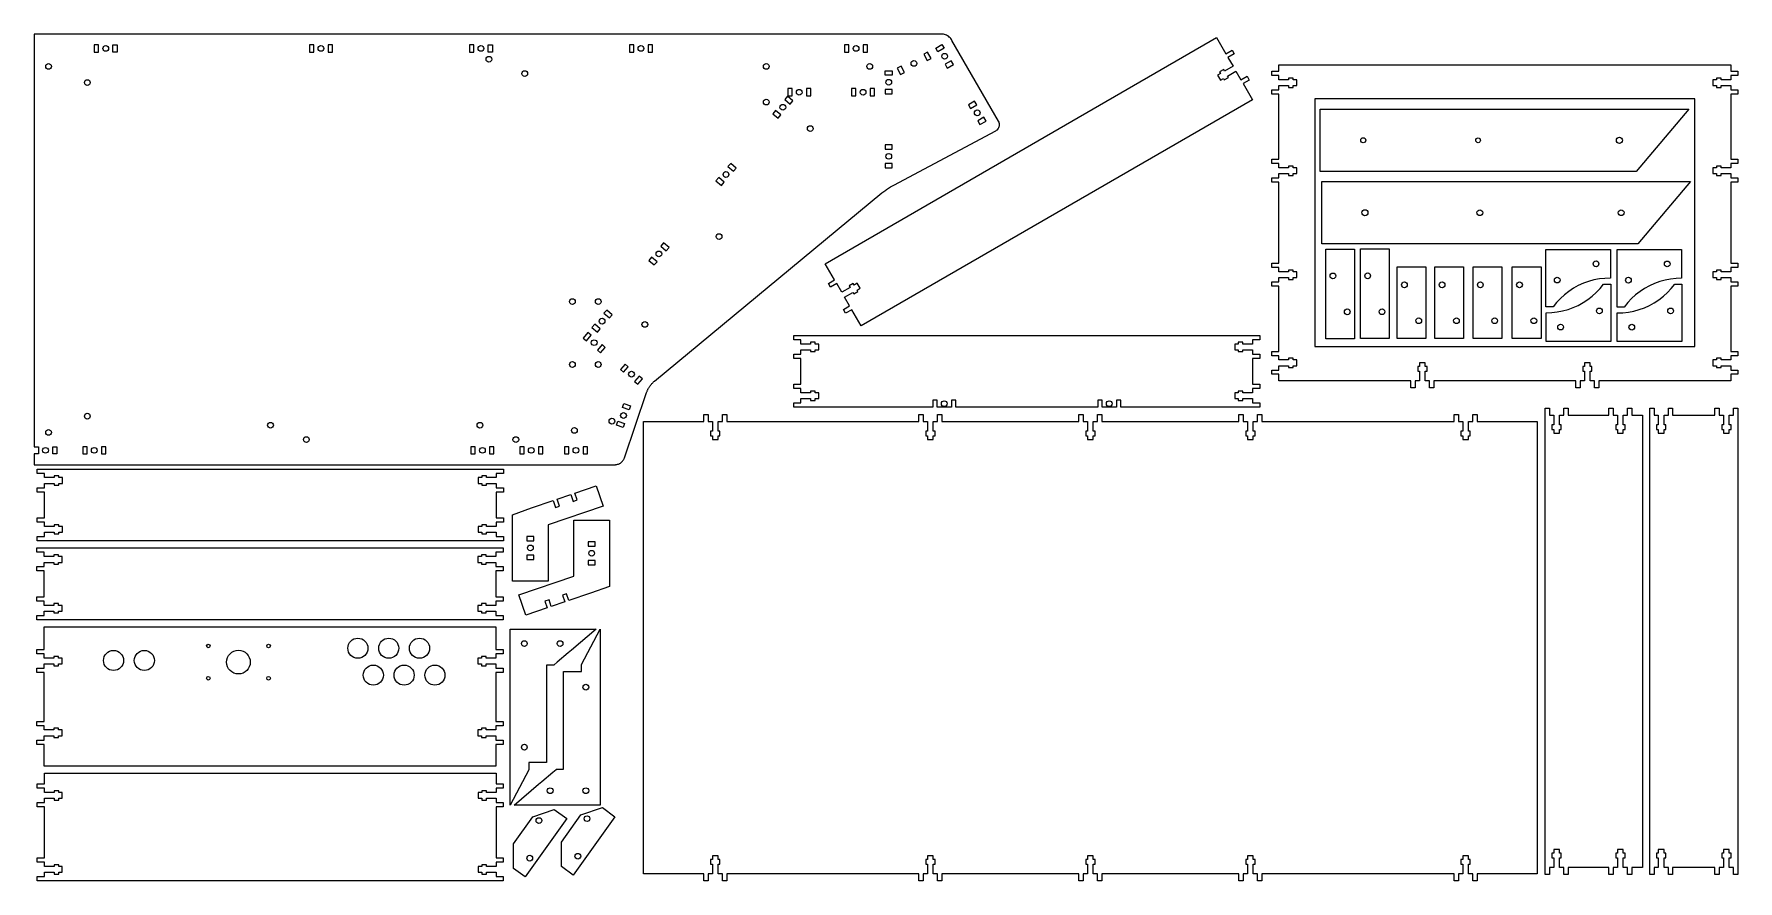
# Model space of a CAD drawing. Header units: millimetres. Extents: x 14 to 2390, y 10 to 1190.
import ezdxf

# ---------------------------------------------------------------- set-up
doc = ezdxf.new("R2010")
doc.units = ezdxf.units.MM
for name, color, linetype in [('Back', 70, 'Continuous'), ('Controller', 70, 'Continuous'), ('Screen_Mount', 70, 'Continuous'), ('Side_Panel', 70, 'Continuous'), ('Side_Panel_Mounts', 70, 'Continuous'), ('Single_panels', 70, 'Continuous')]:
    doc.layers.add(name, color=color, linetype=linetype)

msp = doc.modelspace()

# ---------------------------------------------------------------- linework, layer by layer
at = {"layer": 'Back'}
msp.add_lwpolyline([(960, 20), (954, 20), (954, 10), (948, 10), (948, 20), (864, 20), (864, 650), (948, 650), (948, 660), (954, 660), (954, 650), (960, 650), (960, 636.5), (957.5, 636.5), (957.5, 630), (960, 630), (960, 625), (968, 625), (968, 630), (970.5, 630), (970.5, 636.5), (968, 636.5), (968, 650), (974, 650), (974, 660), (980, 660), (980, 650), (1248, 650), (1248, 660), (1254, 660), (1254, 650), (1260, 650), (1260, 636.5), (1257.5, 636.5), (1257.5, 630), (1260, 630), (1260, 625), (1268, 625), (1268, 630), (1270.5, 630), (1270.5, 636.5), (1268, 636.5), (1268, 650), (1274, 650), (1274, 660), (1280, 660), (1280, 650), (1471.1, 650), (1471.1, 660), (1477.1, 660), (1477.1, 650), (1483.1, 650), (1483.1, 636.5), (1480.6, 636.5), (1480.6, 630), (1483.1, 630), (1483.1, 625), (1491.1, 625), (1491.1, 630), (1493.6, 630), (1493.6, 636.5), (1491.1, 636.5), (1491.1, 650), (1497.1, 650), (1497.1, 660), (1503.1, 660), (1503.1, 650), (1694.2, 650), (1694.2, 660), (1700.2, 660), (1700.2, 650), (1706.2, 650), (1706.2, 636.5), (1703.7, 636.5), (1703.7, 630), (1706.2, 630), (1706.2, 625), (1714.2, 625), (1714.2, 630), (1716.7, 630), (1716.7, 636.5), (1714.2, 636.5), (1714.2, 650), (1720.2, 650), (1720.2, 660), (1726.2, 660), (1726.2, 650), (1994.2, 650), (1994.2, 660), (2000.2, 660), (2000.2, 650), (2006.2, 650), (2006.2, 636.5), (2003.7, 636.5), (2003.7, 630), (2006.2, 630), (2006.2, 625), (2014.2, 625), (2014.2, 630), (2016.7, 630), (2016.7, 636.5), (2014.2, 636.5), (2014.2, 650), (2020.2, 650), (2020.2, 660), (2026.2, 660), (2026.2, 650), (2110.2, 650), (2110.2, 20), (2026.2, 20), (2026.2, 10), (2020.2, 10), (2020.2, 20), (2014.2, 20), (2014.2, 33.5), (2016.7, 33.5), (2016.7, 40), (2014.2, 40), (2014.2, 45), (2006.2, 45), (2006.2, 40), (2003.7, 40), (2003.7, 33.5), (2006.2, 33.5), (2006.2, 20), (2000.2, 20), (2000.2, 10), (1994.2, 10), (1994.2, 20), (1726.2, 20), (1726.2, 10), (1720.2, 10), (1720.2, 20), (1714.2, 20), (1714.2, 33.5), (1716.7, 33.5), (1716.7, 40), (1714.2, 40), (1714.2, 45), (1706.2, 45), (1706.2, 40), (1703.7, 40), (1703.7, 33.5), (1706.2, 33.5), (1706.2, 20), (1700.2, 20), (1700.2, 10), (1694.2, 10), (1694.2, 20), (1503.1, 20), (1503.1, 10), (1497.1, 10), (1497.1, 20), (1491.1, 20), (1491.1, 33.5), (1493.6, 33.5), (1493.6, 40), (1491.1, 40), (1491.1, 45), (1483.1, 45), (1483.1, 40), (1480.6, 40), (1480.6, 33.5), (1483.1, 33.5), (1483.1, 20), (1477.1, 20), (1477.1, 10), (1471.1, 10), (1471.1, 20), (1280, 20), (1280, 10), (1274, 10), (1274, 20), (1268, 20), (1268, 33.5), (1270.5, 33.5), (1270.5, 40), (1268, 40), (1268, 45), (1260, 45), (1260, 40), (1257.5, 40), (1257.5, 33.5), (1260, 33.5), (1260, 20), (1254, 20), (1254, 10), (1248, 10), (1248, 20), (980, 20), (980, 10), (974, 10), (974, 20), (968, 20), (968, 33.5), (970.5, 33.5), (970.5, 40), (968, 40), (968, 45), (960, 45), (960, 40), (957.5, 40), (957.5, 33.5), (960, 33.5)], close=True, dxfattribs=at)
at = {"layer": 'Controller'}
msp.add_lwpolyline([(658, 266.3), (658, 232.3), (668, 232.3), (668, 226.3), (658, 226.3), (658, 220.3), (644.5, 220.3), (644.5, 222.8), (638, 222.8), (638, 220.3), (633, 220.3), (633, 212.3), (638, 212.3), (638, 209.8), (644.5, 209.8), (644.5, 212.3), (658, 212.3), (658, 206.3), (668, 206.3), (668, 200.3), (658, 200.3), (658, 170), (28, 170), (28, 200.3), (18, 200.3), (18, 206.3), (28, 206.3), (28, 212.3), (41.5, 212.3), (41.5, 209.8), (48, 209.8), (48, 212.3), (53, 212.3), (53, 220.3), (48, 220.3), (48, 222.8), (41.5, 222.8), (41.5, 220.3), (28, 220.3), (28, 226.3), (18, 226.3), (18, 232.3), (28, 232.3), (28, 266.3), (28, 300.3), (18, 300.3), (18, 306.3), (28, 306.3), (28, 312.3), (41.5, 312.3), (41.5, 309.8), (48, 309.8), (48, 312.3), (53, 312.3), (53, 320.3), (48, 320.3), (48, 322.8), (41.5, 322.8), (41.5, 320.3), (28, 320.3), (28, 326.3), (18, 326.3), (18, 332.3), (28, 332.3), (28, 363.9), (658, 363.9), (658, 332.3), (668, 332.3), (668, 326.3), (658, 326.3), (658, 320.3), (644.5, 320.3), (644.5, 322.8), (638, 322.8), (638, 320.3), (633, 320.3), (633, 312.3), (638, 312.3), (638, 309.8), (644.5, 309.8), (644.5, 312.3), (658, 312.3), (658, 306.3), (668, 306.3), (668, 300.3), (658, 300.3)], close=True, dxfattribs=at)
for centre, radius in [((257, 337.4), 2.5), ((341, 337.4), 2.5), ((465.6, 334.2), 14), ((508.6, 334.2), 14), ((551.5, 334.2), 14), ((124.8, 317.2), 14), ((167.8, 317.2), 14), ((299, 314.9), 16.5), ((487.1, 296.7), 14), ((530, 296.7), 14), ((573, 296.7), 14), ((257, 292.4), 2.5), ((341, 292.4), 2.5)]:
    msp.add_circle(centre, radius, dxfattribs=at)
at = {"layer": 'Screen_Mount'}
msp.add_lwpolyline([(1800, 754.6), (2330, 754.6), (2330, 1099.6), (1800, 1099.6)], close=True, dxfattribs=at)
msp.add_polyline3d([(2380, 706.9, 0), (2196, 706.9, 0), (2196, 696.9, 0), (2190, 696.9, 0), (2190, 706.9, 0), (2184, 706.9, 0), (2184, 720.4, 0), (2186.5, 720.4, 0), (2186.5, 726.9, 0), (2184, 726.9, 0), (2184, 731.9, 0), (2176, 731.9, 0), (2176, 726.9, 0), (2173.5, 726.9, 0), (2173.5, 720.4, 0), (2176, 720.4, 0), (2176, 706.9, 0), (2170, 706.9, 0), (2170, 696.9, 0), (2164, 696.9, 0), (2164, 706.9, 0), (1966, 706.9, 0), (1966, 696.9, 0), (1960, 696.9, 0), (1960, 706.9, 0), (1954, 706.9, 0), (1954, 720.4, 0), (1956.5, 720.4, 0), (1956.5, 726.9, 0), (1954, 726.9, 0), (1954, 731.9, 0), (1946, 731.9, 0), (1946, 726.9, 0), (1943.5, 726.9, 0), (1943.5, 720.4, 0), (1946, 720.4, 0), (1946, 706.9, 0), (1940, 706.9, 0), (1940, 696.9, 0), (1934, 696.9, 0), (1934, 706.9, 0), (1750, 706.9, 0), (1750, 715.9, 0), (1740, 715.9, 0), (1740, 721.9, 0), (1750, 721.9, 0), (1750, 727.9, 0), (1763.5, 727.9, 0), (1763.5, 725.4, 0), (1770, 725.4, 0), (1770, 727.9, 0), (1775, 727.9, 0), (1775, 735.9, 0), (1770, 735.9, 0), (1770, 738.4, 0), (1763.5, 738.4, 0), (1763.5, 735.9, 0), (1750, 735.9, 0), (1750, 741.9, 0), (1740, 741.9, 0), (1740, 747.9, 0), (1750, 747.9, 0), (1750, 838.6, 0), (1740, 838.6, 0), (1740, 844.6, 0), (1750, 844.6, 0), (1750, 850.6, 0), (1763.5, 850.6, 0), (1763.5, 848.1, 0), (1770, 848.1, 0), (1770, 850.6, 0), (1775, 850.6, 0), (1775, 858.6, 0), (1770, 858.6, 0), (1770, 861.1, 0), (1763.5, 861.1, 0), (1763.5, 858.6, 0), (1750, 858.6, 0), (1750, 864.6, 0), (1740, 864.6, 0), (1740, 870.6, 0), (1750, 870.6, 0), (1750, 983.6, 0), (1740, 983.6, 0), (1740, 989.6, 0), (1750, 989.6, 0), (1750, 995.6, 0), (1763.5, 995.6, 0), (1763.5, 993.1, 0), (1770, 993.1, 0), (1770, 995.6, 0), (1775, 995.6, 0), (1775, 1003.6, 0), (1770, 1003.6, 0), (1770, 1006.1, 0), (1763.5, 1006.1, 0), (1763.5, 1003.6, 0), (1750, 1003.6, 0), (1750, 1009.6, 0), (1740, 1009.6, 0), (1740, 1015.6, 0), (1750, 1015.6, 0), (1750, 1106.3, 0), (1740, 1106.3, 0), (1740, 1112.3, 0), (1750, 1112.3, 0), (1750, 1118.3, 0), (1763.5, 1118.3, 0), (1763.5, 1115.8, 0), (1770, 1115.8, 0), (1770, 1118.3, 0), (1775, 1118.3, 0), (1775, 1126.3, 0), (1770, 1126.3, 0), (1770, 1128.8, 0), (1763.5, 1128.8, 0), (1763.5, 1126.3, 0), (1750, 1126.3, 0), (1750, 1132.3, 0), (1740, 1132.3, 0), (1740, 1138.3, 0), (1750, 1138.3, 0), (1750, 1147.3, 0), (2380, 1147.3, 0), (2380, 1138.3, 0), (2390, 1138.3, 0), (2390, 1132.3, 0), (2380, 1132.3, 0), (2380, 1126.3, 0), (2366.5, 1126.3, 0), (2366.5, 1128.8, 0), (2360, 1128.8, 0), (2360, 1126.3, 0), (2355, 1126.3, 0), (2355, 1118.3, 0), (2360, 1118.3, 0), (2360, 1115.8, 0), (2366.5, 1115.8, 0), (2366.5, 1118.3, 0), (2380, 1118.3, 0), (2380, 1112.3, 0), (2390, 1112.3, 0), (2390, 1106.3, 0), (2380, 1106.3, 0), (2380, 1015.6, 0), (2390, 1015.6, 0), (2390, 1009.6, 0), (2380, 1009.6, 0), (2380, 1003.6, 0), (2366.5, 1003.6, 0), (2366.5, 1006.1, 0), (2360, 1006.1, 0), (2360, 1003.6, 0), (2355, 1003.6, 0), (2355, 995.6, 0), (2360, 995.6, 0), (2360, 993.1, 0), (2366.5, 993.1, 0), (2366.5, 995.6, 0), (2380, 995.6, 0), (2380, 989.6, 0), (2390, 989.6, 0), (2390, 983.6, 0), (2380, 983.6, 0), (2380, 870.6, 0), (2390, 870.6, 0), (2390, 864.6, 0), (2380, 864.6, 0), (2380, 858.6, 0), (2366.5, 858.6, 0), (2366.5, 861.1, 0), (2360, 861.1, 0), (2360, 858.6, 0), (2355, 858.6, 0), (2355, 850.6, 0), (2360, 850.6, 0), (2360, 848.1, 0), (2366.5, 848.1, 0), (2366.5, 850.6, 0), (2380, 850.6, 0), (2380, 844.6, 0), (2390, 844.6, 0), (2390, 838.6, 0), (2380, 838.6, 0), (2380, 747.9, 0), (2390, 747.9, 0), (2390, 741.9, 0), (2380, 741.9, 0), (2380, 735.9, 0), (2366.5, 735.9, 0), (2366.5, 738.4, 0), (2360, 738.4, 0), (2360, 735.9, 0), (2355, 735.9, 0), (2355, 727.9, 0), (2360, 727.9, 0), (2360, 725.4, 0), (2366.5, 725.4, 0), (2366.5, 727.9, 0), (2380, 727.9, 0), (2380, 721.9, 0), (2390, 721.9, 0), (2390, 715.9, 0), (2380, 715.9, 0)], close=True, dxfattribs=at)
at = {"layer": 'Side_Panel'}
for points in [[(14, 1190), (14, 615), (20, 615), (20, 605), (14, 605), (14, 590), (824, 590), (824.8, 590), (825.5, 590.1), (826.2, 590.2), (826.9, 590.3), (827.6, 590.5), (828.3, 590.7), (829, 590.9), (829.7, 591.2), (830.3, 591.5), (831, 591.8), (831.6, 592.2), (832.2, 592.6), (832.7, 593), (833.3, 593.5), (833.8, 594), (834.3, 594.5), (834.8, 595.1), (835.2, 595.6), (835.7, 596.2), (836, 596.8), (836.4, 597.5), (836.7, 598.1), (837, 598.8), (837.3, 599.5), (868.2, 690.5), (868.5, 691.3), (868.8, 692.1), (869.1, 692.8), (869.4, 693.6), (869.7, 694.3), (870.1, 695), (870.5, 695.7), (870.9, 696.5), (871.3, 697.2), (871.7, 697.9), (872.1, 698.5), (872.6, 699.2), (873, 699.9), (873.5, 700.5), (874, 701.2), (874.5, 701.8), (875.1, 702.4), (875.6, 703), (876.2, 703.6), (876.7, 704.2), (877.3, 704.8), (877.9, 705.3), (878.5, 705.8), (879.1, 706.4), (1196.3, 968.6), (1198.9, 970.7), (1200.2, 971.7), (1201.6, 972.7), (1202.9, 973.6), (1204.3, 974.6), (1205.7, 975.5), (1207.1, 976.4), (1208.5, 977.2), (1210, 978.1), (1212.9, 979.7), (1355.2, 1055.3), (1356.3, 1056), (1357.3, 1056.8), (1358.2, 1057.8), (1358.9, 1058.8), (1359.5, 1060), (1360, 1061.2), (1360.2, 1062.4), (1360.3, 1063.7), (1360.3, 1065), (1360, 1066.3), (1359.6, 1067.5), (1359, 1068.7), (1294, 1181.3), (1293.2, 1182.6), (1292.3, 1183.8), (1291.3, 1184.9), (1290.2, 1185.9), (1289, 1186.9), (1287.7, 1187.7), (1286.4, 1188.4), (1285, 1189), (1283.5, 1189.4), (1282, 1189.7), (1280.5, 1189.9), (1279, 1190)], [(104, 1175), (98, 1175), (98, 1165), (104, 1165)], [(130, 1175), (130, 1165), (124, 1165), (124, 1175)], [(404, 1175), (398, 1175), (398, 1165), (404, 1165)], [(424, 1165), (430, 1165), (430, 1175), (424, 1175)], [(627.2, 1175), (621.2, 1175), (621.2, 1165), (627.2, 1165)], [(653.2, 1175), (653.2, 1165), (647.2, 1165), (647.2, 1175)], [(850.3, 1175), (844.3, 1175), (844.3, 1165), (850.3, 1165)], [(870.3, 1165), (876.3, 1165), (876.3, 1175), (870.3, 1175)], [(1150.3, 1175), (1144.3, 1175), (1144.3, 1165), (1150.3, 1165)], [(1170.3, 1165), (1176.3, 1165), (1176.3, 1175), (1170.3, 1175)], [(1210.8, 1138.9), (1210.8, 1132.9), (1200.8, 1132.9), (1200.8, 1133.6), (1200.8, 1138.9)], [(1064.7, 1103.6), (1060.8, 1099), (1068.4, 1092.5), (1072.3, 1097.1)], [(1065, 1104), (1071, 1104), (1071, 1114), (1065, 1114)], [(1091, 1104), (1097, 1104), (1097, 1114), (1091, 1114)], [(1160, 1114), (1154, 1114), (1154, 1104), (1160, 1104)], [(1180, 1104), (1186, 1104), (1186, 1114), (1180, 1114)], [(1200.8, 1112.9), (1200.8, 1106.9), (1210.8, 1106.9), (1210.8, 1112.9)], [(1051.6, 1072.7), (1055.5, 1077.3), (1047.9, 1083.7), (1044, 1079.1)], [(1200.8, 1035.7), (1200.8, 1029.7), (1210.8, 1029.7), (1210.8, 1035.7)], [(985.5, 1009.9), (981.6, 1005.3), (989.2, 998.8), (993.1, 1003.4)], [(1200.8, 1009.7), (1200.8, 1003.7), (1210.8, 1003.7), (1210.8, 1009.7)], [(968.7, 990), (964.8, 985.4), (972.4, 979), (976.3, 983.6)], [(878.8, 868.3), (882.7, 872.8), (875, 879.3), (871.2, 874.7)], [(895.6, 888.1), (899.5, 892.7), (891.8, 899.2), (888, 894.6)], [(799.6, 774.6), (803.5, 779.1), (795.8, 785.6), (792, 781)], [(816.4, 794.4), (820.3, 799), (812.6, 805.5), (808.7, 800.9)], [(779.7, 766.5), (784.3, 762.6), (790.7, 770.3), (786.1, 774.2)], [(810.6, 753.5), (806, 757.4), (799.5, 749.7), (804.1, 745.9)], [(831.6, 722.6), (836.2, 718.7), (842.7, 726.4), (838.1, 730.2)], [(862.5, 709.6), (857.9, 713.5), (851.5, 705.8), (856.1, 702)], [(845.9, 672), (843.9, 666.3), (834.5, 669.6), (836.4, 675.2)], [(835.6, 641.7), (826.1, 644.9), (828, 650.6), (837.5, 647.4)], [(40, 615), (46, 615), (46, 605), (40, 605)], [(82, 605), (88, 605), (88, 615), (82, 615)], [(114, 615), (108, 615), (108, 605), (114, 605)], [(623.3, 605), (629.3, 605), (629.3, 615), (623.3, 615)], [(655.3, 615), (649.3, 615), (649.3, 605), (655.3, 605)], [(691.3, 605), (697.3, 605), (697.3, 615), (691.3, 615)], [(723.3, 615), (717.3, 615), (717.3, 605), (723.3, 605)], [(753.6, 615), (753.6, 605), (759.6, 605), (759.6, 615)], [(779.6, 605), (785.6, 605), (785.6, 615), (779.6, 615)]]:
    msp.add_lwpolyline(points, close=True, dxfattribs=at)
for points in [[(1260.1, 1164.9, 0), (1254.8, 1162.1, 0), (1259.5, 1153.2, 0), (1264.8, 1156, 0)], [(1271.5, 1170.4, 0), (1280.1, 1175.4, 0), (1283.1, 1170.2, 0), (1274.5, 1165.2, 0)], [(1223, 1145.3, 0), (1217.7, 1142.5, 0), (1222.3, 1133.7, 0), (1227.6, 1136.5, 0)], [(1296.1, 1147.7, 0), (1293.1, 1152.9, 0), (1284.5, 1147.9, 0), (1287.4, 1142.7, 0)], [(1328.6, 1091.4, 0), (1325.6, 1096.6, 0), (1316.9, 1091.6, 0), (1319.9, 1086.4, 0)], [(1329.9, 1069.1, 0), (1332.9, 1063.9, 0), (1341.6, 1068.9, 0), (1338.6, 1074.1, 0)]]:
    msp.add_polyline3d(points, close=True, dxfattribs=at)
for centre in [(114, 1170), (414, 1170), (637.2, 1170), (860.3, 1170), (1160.3, 1170), (34.2, 1145), (648.3, 1155), (1035, 1145), (1179.3, 1145), (1241, 1149.2), (1283.8, 1159.1), (88.3, 1122.4), (698.3, 1135), (1205.8, 1122.9), (1035, 1095.3), (1081, 1109), (1170, 1109), (1058.2, 1088.1), (1329.3, 1080.3), (1096.4, 1058.3), (1205.8, 1019.7), (978.9, 994.4), (969.2, 907.8), (885.3, 883.7), (764.7, 817.3), (800.8, 817.3), (806.1, 790), (865.7, 785.4), (795.1, 760), (764.7, 729.6), (800.8, 729.6), (847.1, 716.1), (88.3, 657.6), (343.7, 645), (635.8, 645), (767.5, 637.7), (819.8, 650.6), (836, 658.5), (34.2, 635), (393.7, 625), (685.8, 625), (30, 610), (98, 610), (639.3, 610), (707.3, 610), (769.6, 610)]:
    msp.add_circle(centre, 4, dxfattribs=at)
at = {"layer": 'Side_Panel_Mounts'}
for points in [[(1807.5, 998.5), (1807.5, 1085.5), (2321.4, 1085.5), (2247.9, 998.5)], [(1809.9, 897.6), (1809.9, 984.6), (2323.8, 984.6), (2250.3, 897.6)], [(1815.2, 790.5), (1815.2, 890.5), (1855.2, 890.5), (1855.2, 765.5), (1815.2, 765.5)], [(1863.7, 790.6), (1863.7, 890.6), (1903.7, 890.6), (1903.7, 765.6), (1863.7, 765.6)], [(2122.3, 809.9), (2122.3, 889.9), (2212.3, 889.9), (2212.3, 849.9), (2204.5, 849.6), (2196.8, 848.8), (2189.2, 847.4), (2181.8, 845.3), (2174.5, 842.7), (2167.4, 839.5), (2160.7, 835.8), (2154.2, 831.5), (2148.1, 826.8), (2142.4, 821.6), (2137.1, 815.9), (2132.3, 809.9)], [(2221.5, 809.7), (2221.5, 889.7), (2311.5, 889.7), (2311.5, 849.7), (2303.8, 849.5), (2296.1, 848.7), (2288.5, 847.2), (2281, 845.2), (2273.8, 842.6), (2266.7, 839.4), (2259.9, 835.6), (2253.5, 831.4), (2247.4, 826.6), (2241.6, 821.4), (2236.4, 815.8), (2231.5, 809.7)], [(1954.9, 765.6), (1914.9, 765.6), (1914.9, 865.6), (1954.9, 865.6)], [(2007.5, 765.6), (1967.5, 765.6), (1967.5, 865.6), (2007.5, 865.6)], [(2060.8, 765.6), (2020.8, 765.6), (2020.8, 865.6), (2060.8, 865.6)], [(2115.4, 765.6), (2075.4, 765.6), (2075.4, 865.6), (2115.4, 865.6)], [(681.1, 520.3), (707.8, 529.8), (737.8, 539.9), (741, 530.5), (746.7, 532.4), (743.5, 541.9), (762.4, 548.3), (765.6, 538.8), (771.3, 540.8), (768.1, 550.2), (798, 560.4), (807.7, 532), (731.1, 506), (731.1, 427.7), (681.1, 427.7)], [(816.6, 420.3), (789.8, 410.8), (759.9, 400.6), (756.7, 410.1), (751, 408.2), (754.2, 398.7), (735.3, 392.3), (732.1, 401.7), (726.4, 399.8), (729.6, 390.3), (699.7, 380.2), (690, 408.6), (766.6, 434.6), (766.6, 512.9), (816.6, 512.9)], [(711.1, 484), (711.1, 490), (701.1, 490), (701.1, 484)], [(796.6, 476.6), (796.6, 482.6), (786.6, 482.6), (786.6, 476.6)], [(701.1, 464), (701.1, 458), (711.1, 458), (711.1, 464)], [(786.6, 456.6), (786.6, 450.6), (796.6, 450.6), (796.6, 456.6)], [(682.5, 61.5), (709.5, 99.3), (739.4, 109.4), (757, 96.9), (698.8, 15.5), (682.5, 27.2)], [(749.6, 64.2), (776.6, 102), (806.5, 112.1), (824.1, 99.5), (765.9, 18.2), (749.6, 29.9)]]:
    msp.add_lwpolyline(points, close=True, dxfattribs=at)
for points in [[(2212.6, 841.7, 0), (2212.6, 761.7, 0), (2122.6, 761.7, 0), (2122.6, 801.7, 0), (2130.3, 801.9, 0), (2138, 802.8, 0), (2145.6, 804.2, 0), (2153.1, 806.2, 0), (2160.4, 808.9, 0), (2167.4, 812, 0), (2174.2, 815.8, 0), (2180.6, 820, 0), (2186.8, 824.8, 0), (2192.5, 830, 0), (2197.8, 835.7, 0), (2202.6, 841.7, 0)], [(2311.8, 841.6, 0), (2311.8, 761.6, 0), (2221.8, 761.6, 0), (2221.8, 801.6, 0), (2229.6, 801.8, 0), (2237.3, 802.6, 0), (2244.9, 804.1, 0), (2252.3, 806.1, 0), (2259.6, 808.7, 0), (2266.7, 811.9, 0), (2273.4, 815.6, 0), (2279.9, 819.9, 0), (2286, 824.6, 0), (2291.7, 829.9, 0), (2297, 835.5, 0), (2301.8, 841.6, 0)], [(728.7, 189.7, 0), (728.7, 174.9, 0), (709.1, 174.9, 0), (703.8, 174.9, 0), (703.8, 164.9, 0), (677.7, 115.4, 0), (677.7, 360.7, 0), (797.9, 360.7, 0), (763.6, 331.7, 0), (759, 327.9, 0), (743.7, 314.9, 0), (739.2, 311.1, 0), (738.7, 310.7, 0), (728.7, 310.7, 0), (728.7, 304.7, 0), (728.7, 284.7, 0), (728.7, 278.7, 0), (728.7, 221.7, 0), (728.7, 215.7, 0), (728.7, 195.7, 0)], [(752.4, 286.7, 0), (752.4, 301.6, 0), (772.1, 301.6, 0), (777.3, 301.6, 0), (777.3, 311.6, 0), (803.4, 361, 0), (803.4, 115.7, 0), (683.3, 115.7, 0), (717.6, 144.7, 0), (722.2, 148.6, 0), (737.4, 161.5, 0), (742, 165.4, 0), (742.4, 165.7, 0), (752.4, 165.7, 0), (752.4, 171.7, 0), (752.4, 191.7, 0), (752.4, 197.7, 0), (752.4, 254.7, 0), (752.4, 260.7, 0), (752.4, 280.7, 0)]]:
    msp.add_polyline3d(points, close=True, dxfattribs=at)
for centre, radius in [((1867.5, 1042), 3.51), ((2224.8, 1042), 4.34), ((2027.7, 1042), 3.32), ((1869.9, 941.1), 4.13), ((2030.1, 941.1), 4.03), ((2227.2, 941.1), 4), ((1825.2, 853), 4), ((1873.7, 853.1), 4), ((2192.1, 869.9), 4), ((2291.4, 869.7), 4), ((1924.9, 840.6), 4), ((1977.5, 840.6), 4), ((2030.8, 840.6), 4), ((2085.4, 840.6), 4), ((2138, 847.3), 4), ((2237.3, 847.1), 4), ((2196.8, 804.3), 4), ((2296.1, 804.2), 4), ((1845.2, 803), 4), ((1893.7, 803.1), 4), ((1944.9, 790.6), 4), ((1997.5, 790.6), 4), ((2050.8, 790.6), 4), ((2105.4, 790.6), 4), ((2142.7, 781.7), 4), ((2242, 781.6), 4), ((706.1, 474), 4), ((791.6, 466.6), 4), ((697.7, 340.7), 4), ((747.5, 340.7), 4), ((783.4, 280), 4), ((697.7, 196.4), 4), ((733.7, 135.7), 4), ((783.4, 135.7), 4), ((718.1, 94), 4), ((785.1, 96.7), 4), ((772.3, 44.4), 4), ((705.2, 41.7), 4)]:
    msp.add_circle(centre, radius, dxfattribs=at)
at = {"layer": 'Single_panels'}
for points in [[(1662.9, 1185.1), (1675.9, 1162.6), (1684.6, 1167.6), (1687.6, 1162.4), (1678.9, 1157.4), (1685.9, 1145.3), (1674.2, 1138.5), (1673, 1140.7), (1667.3, 1137.4), (1668.6, 1135.3), (1664.3, 1132.8), (1668.3, 1125.8), (1672.6, 1128.3), (1673.8, 1126.2), (1679.5, 1129.4), (1678.2, 1131.6), (1689.9, 1138.3), (1696.9, 1126.2), (1705.6, 1131.2), (1708.6, 1126), (1699.9, 1121), (1712.9, 1098.5), (1167.3, 783.5), (1154.3, 806), (1145.7, 801), (1142.7, 806.2), (1151.3, 811.2), (1144.3, 823.3), (1156, 830.1), (1157.3, 827.9), (1162.9, 831.2), (1161.6, 833.3), (1166, 835.8), (1162, 842.8), (1157.6, 840.3), (1156.4, 842.4), (1150.8, 839.2), (1152, 837), (1140.3, 830.3), (1133.3, 842.4), (1124.7, 837.4), (1121.7, 842.6), (1130.3, 847.6), (1117.3, 870.1)], [(2236.2, 668.8), (2242.2, 668.8), (2242.2, 658.8), (2257, 658.8), (2257, 28.8), (2242.2, 28.8), (2242.2, 18.8), (2236.2, 18.8), (2236.2, 28.8), (2230.2, 28.8), (2230.2, 42.3), (2232.7, 42.3), (2232.7, 48.8), (2230.2, 48.8), (2230.2, 53.8), (2222.2, 53.8), (2222.2, 48.8), (2219.7, 48.8), (2219.7, 42.3), (2222.2, 42.3), (2222.2, 28.8), (2216.2, 28.8), (2216.2, 18.8), (2210.2, 18.8), (2210.2, 28.8), (2153.2, 28.8), (2153.2, 18.8), (2147.2, 18.8), (2147.2, 28.8), (2141.2, 28.8), (2141.2, 42.3), (2143.7, 42.3), (2143.7, 48.8), (2141.2, 48.8), (2141.2, 53.8), (2133.2, 53.8), (2133.2, 48.8), (2130.7, 48.8), (2130.7, 42.3), (2133.2, 42.3), (2133.2, 28.8), (2127.2, 28.8), (2127.2, 18.8), (2121.2, 18.8), (2121.2, 668.8), (2127.2, 668.8), (2127.2, 658.8), (2133.2, 658.8), (2133.2, 645.3), (2130.7, 645.3), (2130.7, 638.8), (2133.2, 638.8), (2133.2, 633.8), (2141.2, 633.8), (2141.2, 638.8), (2143.7, 638.8), (2143.7, 645.3), (2141.2, 645.3), (2141.2, 658.8), (2147.2, 658.8), (2147.2, 668.8), (2153.2, 668.8), (2153.2, 658.8), (2210.2, 658.8), (2210.2, 668.8), (2216.2, 668.8), (2216.2, 658.8), (2222.2, 658.8), (2222.2, 645.3), (2219.7, 645.3), (2219.7, 638.8), (2222.2, 638.8), (2222.2, 633.8), (2230.2, 633.8), (2230.2, 638.8), (2232.7, 638.8), (2232.7, 645.3), (2230.2, 645.3), (2230.2, 658.8), (2236.2, 658.8)], [(2299, 668.8), (2299, 658.8), (2358, 658.8), (2358, 668.8), (2364, 668.8), (2364, 658.8), (2370, 658.8), (2370, 645.3), (2367.5, 645.3), (2367.5, 638.8), (2370, 638.8), (2370, 633.8), (2378, 633.8), (2378, 638.8), (2380.5, 638.8), (2380.5, 645.3), (2378, 645.3), (2378, 658.8), (2384, 658.8), (2384, 668.8), (2390, 668.8), (2390, 18.8), (2384, 18.8), (2384, 28.8), (2378, 28.8), (2378, 42.3), (2380.5, 42.3), (2380.5, 48.8), (2378, 48.8), (2378, 53.8), (2370, 53.8), (2370, 48.8), (2367.5, 48.8), (2367.5, 42.3), (2370, 42.3), (2370, 28.8), (2364, 28.8), (2364, 18.8), (2358, 18.8), (2358, 28.8), (2299, 28.8), (2299, 18.8), (2293, 18.8), (2293, 28.8), (2287, 28.8), (2287, 42.3), (2289.5, 42.3), (2289.5, 48.8), (2287, 48.8), (2287, 53.8), (2279, 53.8), (2279, 48.8), (2276.5, 48.8), (2276.5, 42.3), (2279, 42.3), (2279, 28.8), (2273, 28.8), (2273, 18.8), (2267, 18.8), (2267, 668.8), (2273, 668.8), (2273, 658.8), (2279, 658.8), (2279, 645.3), (2276.5, 645.3), (2276.5, 638.8), (2279, 638.8), (2279, 633.8), (2287, 633.8), (2287, 638.8), (2289.5, 638.8), (2289.5, 645.3), (2287, 645.3), (2287, 658.8), (2293, 658.8), (2293, 668.8)], [(18.5, 515.9), (28.5, 515.9), (28.5, 551.9), (18.5, 551.9), (18.5, 557.9), (28.5, 557.9), (28.5, 563.9), (42, 563.9), (42, 561.4), (48.5, 561.4), (48.5, 563.9), (53.5, 563.9), (53.5, 571.9), (48.5, 571.9), (48.5, 574.4), (42, 574.4), (42, 571.9), (28.5, 571.9), (28.5, 577.9), (18.5, 577.9), (18.5, 583.9), (668.5, 583.9), (668.5, 577.9), (658.5, 577.9), (658.5, 571.9), (645, 571.9), (645, 574.4), (638.5, 574.4), (638.5, 571.9), (633.5, 571.9), (633.5, 563.9), (638.5, 563.9), (638.5, 561.4), (645, 561.4), (645, 563.9), (658.5, 563.9), (658.5, 557.9), (668.5, 557.9), (668.5, 551.9), (658.5, 551.9), (658.5, 515.9), (668.5, 515.9), (668.5, 509.9), (658.5, 509.9), (658.5, 503.9), (645, 503.9), (645, 506.4), (638.5, 506.4), (638.5, 503.9), (633.5, 503.9), (633.5, 495.9), (638.5, 495.9), (638.5, 493.4), (645, 493.4), (645, 495.9), (658.5, 495.9), (658.5, 489.9), (668.5, 489.9), (668.5, 483.9), (18.5, 483.9), (18.5, 489.9), (28.5, 489.9), (28.5, 495.9), (42, 495.9), (42, 493.4), (48.5, 493.4), (48.5, 495.9), (53.5, 495.9), (53.5, 503.9), (48.5, 503.9), (48.5, 506.4), (42, 506.4), (42, 503.9), (28.5, 503.9), (28.5, 509.9), (18.5, 509.9)], [(18, 405.9), (28, 405.9), (28, 441.9), (18, 441.9), (18, 447.9), (28, 447.9), (28, 453.9), (41.5, 453.9), (41.5, 451.4), (48, 451.4), (48, 453.9), (53, 453.9), (53, 461.9), (48, 461.9), (48, 464.4), (41.5, 464.4), (41.5, 461.9), (28, 461.9), (28, 467.9), (18, 467.9), (18, 473.9), (668, 473.9), (668, 467.9), (658, 467.9), (658, 461.9), (644.5, 461.9), (644.5, 464.4), (638, 464.4), (638, 461.9), (633, 461.9), (633, 453.9), (638, 453.9), (638, 451.4), (644.5, 451.4), (644.5, 453.9), (658, 453.9), (658, 447.9), (668, 447.9), (668, 441.9), (658, 441.9), (658, 405.9), (668, 405.9), (668, 399.9), (658, 399.9), (658, 393.9), (644.5, 393.9), (644.5, 396.4), (638, 396.4), (638, 393.9), (633, 393.9), (633, 385.9), (638, 385.9), (638, 383.4), (644.5, 383.4), (644.5, 385.9), (658, 385.9), (658, 379.9), (668, 379.9), (668, 373.9), (18, 373.9), (18, 379.9), (28, 379.9), (28, 385.9), (41.5, 385.9), (41.5, 383.4), (48, 383.4), (48, 385.9), (53, 385.9), (53, 393.9), (48, 393.9), (48, 396.4), (41.5, 396.4), (41.5, 393.9), (28, 393.9), (28, 399.9), (18, 399.9)], [(18.4, 139.2), (18.4, 145.2), (28.4, 145.2), (28.4, 160), (658.4, 160), (658.4, 145.2), (668.4, 145.2), (668.4, 139.2), (658.4, 139.2), (658.4, 133.2), (644.9, 133.2), (644.9, 135.7), (638.4, 135.7), (638.4, 133.2), (633.4, 133.2), (633.4, 125.2), (638.4, 125.2), (638.4, 122.7), (644.9, 122.7), (644.9, 125.2), (658.4, 125.2), (658.4, 119.2), (668.4, 119.2), (668.4, 113.2), (658.4, 113.2), (658.4, 42), (668.4, 42), (668.4, 36), (658.4, 36), (658.4, 30), (644.9, 30), (644.9, 32.5), (638.4, 32.5), (638.4, 30), (633.4, 30), (633.4, 22), (638.4, 22), (638.4, 19.5), (644.9, 19.5), (644.9, 22), (658.4, 22), (658.4, 16), (668.4, 16), (668.4, 10), (18.4, 10), (18.4, 16), (28.4, 16), (28.4, 22), (41.9, 22), (41.9, 19.5), (48.4, 19.5), (48.4, 22), (53.4, 22), (53.4, 30), (48.4, 30), (48.4, 32.5), (41.9, 32.5), (41.9, 30), (28.4, 30), (28.4, 36), (18.4, 36), (18.4, 42), (28.4, 42), (28.4, 113.2), (18.4, 113.2), (18.4, 119.2), (28.4, 119.2), (28.4, 125.2), (41.9, 125.2), (41.9, 122.7), (48.4, 122.7), (48.4, 125.2), (53.4, 125.2), (53.4, 133.2), (48.4, 133.2), (48.4, 135.7), (41.9, 135.7), (41.9, 133.2), (28.4, 133.2), (28.4, 139.2)]]:
    msp.add_lwpolyline(points, close=True, dxfattribs=at)
msp.add_polyline3d([(1723.3, 670, 0), (1529.3, 670, 0), (1529.3, 680, 0), (1523.3, 680, 0), (1523.3, 670, 0), (1503.3, 670, 0), (1503.3, 680, 0), (1497.3, 680, 0), (1497.3, 670, 0), (1299.3, 670, 0), (1299.3, 680, 0), (1293.3, 680, 0), (1293.3, 670, 0), (1273.3, 670, 0), (1273.3, 680, 0), (1267.3, 680, 0), (1267.3, 670, 0), (1073.3, 670, 0), (1073.3, 676, 0), (1083.3, 676, 0), (1083.3, 682, 0), (1096.8, 682, 0), (1096.8, 679.5, 0), (1103.3, 679.5, 0), (1103.3, 682, 0), (1108.3, 682, 0), (1108.3, 690, 0), (1103.3, 690, 0), (1103.3, 692.5, 0), (1096.8, 692.5, 0), (1096.8, 690, 0), (1083.3, 690, 0), (1083.3, 696, 0), (1073.3, 696, 0), (1073.3, 702, 0), (1083.3, 702, 0), (1083.3, 738, 0), (1073.3, 738, 0), (1073.3, 744, 0), (1083.3, 744, 0), (1083.3, 750, 0), (1096.8, 750, 0), (1096.8, 747.5, 0), (1103.3, 747.5, 0), (1103.3, 750, 0), (1108.3, 750, 0), (1108.3, 758, 0), (1103.3, 758, 0), (1103.3, 760.5, 0), (1096.8, 760.5, 0), (1096.8, 758, 0), (1083.3, 758, 0), (1083.3, 764, 0), (1073.3, 764, 0), (1073.3, 770, 0), (1723.3, 770, 0), (1723.3, 764, 0), (1713.3, 764, 0), (1713.3, 758, 0), (1699.8, 758, 0), (1699.8, 760.5, 0), (1693.3, 760.5, 0), (1693.3, 758, 0), (1688.3, 758, 0), (1688.3, 750, 0), (1693.3, 750, 0), (1693.3, 747.5, 0), (1699.8, 747.5, 0), (1699.8, 750, 0), (1713.3, 750, 0), (1713.3, 744, 0), (1723.3, 744, 0), (1723.3, 738, 0), (1713.3, 738, 0), (1713.3, 702, 0), (1723.3, 702, 0), (1723.3, 696, 0), (1713.3, 696, 0), (1713.3, 690, 0), (1699.8, 690, 0), (1699.8, 692.5, 0), (1693.3, 692.5, 0), (1693.3, 690, 0), (1688.3, 690, 0), (1688.3, 682, 0), (1693.3, 682, 0), (1693.3, 679.5, 0), (1699.8, 679.5, 0), (1699.8, 682, 0), (1713.3, 682, 0), (1713.3, 676, 0), (1723.3, 676, 0)], close=True, dxfattribs=at)
for centre in [(1283.3, 675), (1513.3, 675)]:
    msp.add_circle(centre, 4, dxfattribs=at)

doc.saveas('drawing.dxf')
